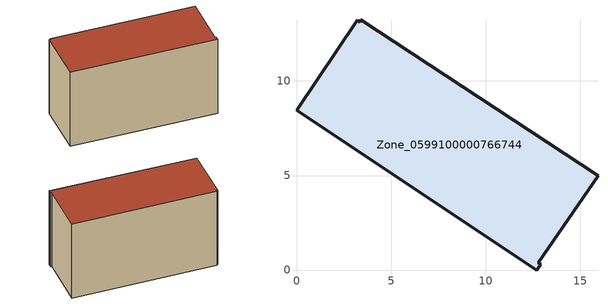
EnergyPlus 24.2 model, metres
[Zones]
Zone_0599100000766744
 floor ground (C_G): 3.21,13.2 3.34,13.12 3.41,13.23 15.95,4.98 12.79,0.38 12.91,0.3 12.71,0 0,8.45 z1.65
 wall outside (C_F): 12.71,0 12.91,0.3 12.79,0.38 15.95,4.98 3.41,13.23 3.34,13.12 3.21,13.2 0,8.45 12.71,0 z1.65:10.43
 roof outside (C_R): 3.34,13.12 3.21,13.2 0,8.45 12.71,0 12.91,0.3 12.79,0.38 15.95,4.98 3.41,13.23 z10.43
[BUILDING]
Pand.0599100000766744: North Axis=0; Terrain=City; Loads Convergence Tolerance Value=0.04; Temperature Convergence Tolerance Value=0.4; Solar Distribution=FullExterior; Maximum Number of Warmup Days=25; Minimum Number of Warmup Days=1
[Site:Location]
Rotterdam.The.Hague.AP_ZH_NLD Design_Conditions: Latitude=51.96; Longitude=4.45; Time Zone=1; Elevation=-4.5
[SITE:GROUNDTEMPERATURE:BUILDINGSURFACE]
18, 18, 18, 18, 18, 18, 18, 18, 18, 18, 18, 18
[MATERIAL] Thermal Absorptance=0.9; Solar Absorptance=0.7; Visible Absorptance=0.7
Name | Roughness | Thickness | Conductivity | Density | Specific Heat
G.D.2006-2014 | MediumSmooth | 0.15 | 0.06 | 540 | 1210
F.D.2006-2014 | Rough | 0.3 | 0.12 | 1920 | 840
R.D.2006-2014 | MediumRough | 0.2 | 0.08 | 1500 | 1000
[CONSTRUCTION]
C_G: G.D.2006-2014
C_F: F.D.2006-2014
C_R: R.D.2006-2014
[ZONE]
Zone_0599100000766744: Type=1; Multiplier=1; Ceiling Height=Autocalculate; Volume=Autocalculate; Floor Area=autocalculate; Part of Total Floor Area=Yes
[ZONEINFILTRATION:DESIGNFLOWRATE]
Infil_Zone_0599100000766744: Zone or ZoneList or Space or SpaceList=Zone_0599100000766744; Schedule=AlwaysOn; Design Flow Rate Calculation Method=Flow/Area; Flow Rate per Floor Area=0.0021; Constant Term Coefficient=1; Temperature Term Coefficient=0; Velocity Term Coefficient=0; Velocity Squared Term Coefficient=0
[HVACTEMPLATE:ZONE:IDEALLOADSAIRSYSTEM]
Zone_0599100000766744: Maximum Heating Supply Air Temperature=50; Minimum Cooling Supply Air Temperature=13; Maximum Heating Supply Air Humidity Ratio=0.0156; Minimum Cooling Supply Air Humidity Ratio=0.0077; Heating Limit=NoLimit; Cooling Limit=NoLimit; Dehumidification Control Type=ConstantSensibleHeatRatio; Cooling Sensible Heat Ratio=0.7; Dehumidification Setpoint=60; Humidification Control Type=None; Humidification Setpoint=30; Outdoor Air Method=None; Outdoor Air Flow Rate per Person=0.00944; Outdoor Air Flow Rate per Zone Floor Area=0; Outdoor Air Flow Rate per Zone=0; Demand Controlled Ventilation Type=None; Outdoor Air Economizer Type=NoEconomizer; Heat Recovery Type=None; Sensible Heat Recovery Effectiveness=0.7; Latent Heat Recovery Effectiveness=0.65
[ZONECONTROL:THERMOSTAT]
ThermostatControl_Zone_0599100000766744: Zone or ZoneList=Zone_0599100000766744; Control Type Schedule=DualSetpointControlType; Control 1=Thermostat_Zone_0599100000766744; Temperature Difference Between Cutout And Setpoint=0
[THERMOSTATSETPOINT:DUALSETPOINT]
Thermostat_Zone_0599100000766744: Heating Setpoint Temperature Schedule=HeatingSetpoint_Zone_0599100000766744; Cooling Setpoint Temperature Schedule=CoolingSetpoint_Zone_0599100000766744
[SCHEDULE:COMPACT]
HeatingSetpoint_Zone_0599100000766744: Through: 12/31, For: AllDays, Until: 24:00, 21
CoolingSetpoint_Zone_0599100000766744: Through: 12/31, For: AllDays, Until: 24:00, 24
DualSetpointControlType: Through: 12/31, For: AllDays, Until: 24:00, 4
AlwaysOn: Through: 12/31, For: AllDays, Until: 24:00, 1
